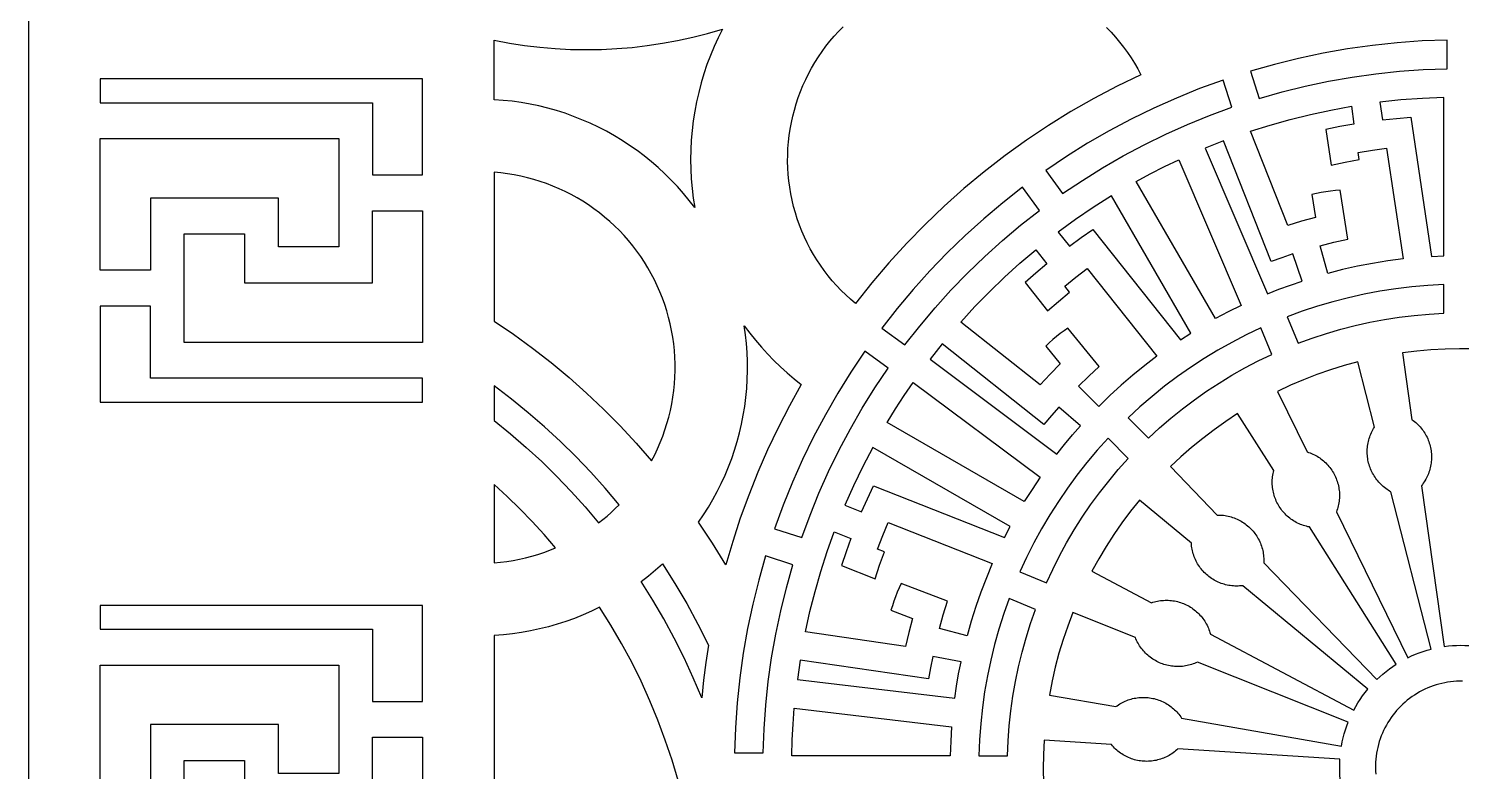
# Model space of a CAD drawing. Header units: millimetres. Extents: x 18407 to 19207, y 1 to 1601.
# Drawn here: x 18407.2 to 18807.2, y 800.3 to 1007.6 of the extents above; entities that cross this region are included whole.
import ezdxf

# ---------------------------------------------------------------- set-up
doc = ezdxf.new("R2010")
doc.units = ezdxf.units.MM
doc.layers.get('0').update_dxf_attribs({"color": 1, "true_color": 0xff0000})

msp = doc.modelspace()

# ---------------------------------------------------------------- linework, layer by layer
for points in [[(18407.23, 1.46), (19207.23, 1.46), (19207.23, 1601.46), (18407.23, 1601.46)], [(18427.23, 986.9), (18503.25, 986.9), (18503.25, 966.76), (18517.23, 966.76), (18517.23, 993.56), (18427.23, 993.56)], [(18427.23, 940.14), (18427.23, 976.88), (18493.79, 976.88), (18493.79, 946.62), (18476.96, 946.62), (18476.96, 960.29), (18441.21, 960.29), (18441.21, 940.14)], [(18517.23, 956.73), (18517.23, 920), (18450.67, 920), (18450.67, 950.26), (18467.5, 950.26), (18467.5, 936.59), (18503.25, 936.59), (18503.25, 956.73)], [(18517.23, 909.97), (18441.21, 909.97), (18441.21, 930.12), (18427.23, 930.12), (18427.23, 903.32), (18517.23, 903.32)], [(18427.23, 839.93), (18503.25, 839.93), (18503.25, 819.78), (18517.23, 819.78), (18517.23, 846.58), (18427.23, 846.58)], [(18427.23, 793.17), (18427.23, 829.9), (18493.79, 829.9), (18493.79, 799.64), (18476.96, 799.64), (18476.96, 813.31), (18441.21, 813.31), (18441.21, 793.17)], [(18517.23, 809.76), (18517.23, 773.02), (18450.67, 773.02), (18450.67, 803.29), (18467.5, 803.29), (18467.5, 789.61), (18503.25, 789.61), (18503.25, 809.76)]]:
    msp.add_lwpolyline(points, close=True)
for points in [[(18638.06, 930.83), (18636.68, 932.01), (18635.34, 933.24), (18634.05, 934.51), (18632.8, 935.83), (18631.6, 937.19), (18630.45, 938.59), (18629.35, 940.03), (18628.29, 941.51), (18627.29, 943.02), (18626.34, 944.57), (18625.45, 946.15), (18624.61, 947.76), (18623.83, 949.4), (18623.11, 951.07), (18622.44, 952.75), (18621.84, 954.46), (18621.29, 956.2), (18620.81, 957.94), (18620.38, 959.71), (18620.02, 961.49), (18619.72, 963.28), (18619.48, 965.08), (18619.31, 966.88), (18619.19, 968.69), (18619.14, 970.51), (18619.16, 972.32), (18619.23, 974.14), (18619.37, 975.95), (18619.58, 977.75), (18619.84, 979.55), (18620.17, 981.33), (18620.56, 983.1), (18621.01, 984.86), (18621.52, 986.6), (18622.1, 988.32), (18622.73, 990.03), (18623.42, 991.7), (18624.17, 993.36), (18624.97, 994.98), (18625.83, 996.58), (18626.75, 998.15), (18627.72, 999.68), (18628.75, 1001.18), (18629.82, 1002.64), (18630.95, 1004.07), (18632.12, 1005.45), (18633.34, 1006.79), (18634.61, 1008.09)], [(18537.23, 1004.34), (18541.45, 1003.54), (18545.7, 1002.89), (18549.96, 1002.38), (18554.24, 1002.01), (18558.53, 1001.79), (18562.83, 1001.71), (18567.12, 1001.78), (18571.41, 1001.99), (18575.69, 1002.34), (18579.96, 1002.84), (18584.2, 1003.48), (18588.43, 1004.26), (18592.62, 1005.18), (18596.78, 1006.24), (18600.91, 1007.45)], [(18537.23, 987.74), (18537.23, 1004.34)], [(18600.91, 1007.45), (18599.71, 1005.03), (18598.59, 1002.57), (18597.56, 1000.07), (18596.61, 997.54), (18595.75, 994.98), (18594.98, 992.4), (18594.3, 989.78), (18593.7, 987.15), (18593.2, 984.5), (18592.78, 981.83), (18592.46, 979.15), (18592.23, 976.46), (18592.09, 973.76), (18592.04, 971.06), (18592.09, 968.36), (18592.22, 965.66), (18592.45, 962.97), (18592.77, 960.29), (18593.18, 957.62)], [(18708.19, 1007.88), (18709.45, 1006.58), (18710.67, 1005.23), (18711.83, 1003.84), (18712.95, 1002.41), (18714.02, 1000.94), (18715.03, 999.43), (18716, 997.89), (18716.9, 996.32), (18717.76, 994.72)], [(18803.23, 1004.39), (18796.27, 1004.13), (18789.31, 1003.64), (18782.38, 1002.9), (18775.48, 1001.93), (18768.62, 1000.72), (18761.8, 999.28), (18755.03, 997.6), (18748.33, 995.69)], [(18803.23, 996.39), (18803.23, 1004.39)], [(18750.8, 988.08), (18757.2, 989.9), (18763.66, 991.5), (18770.18, 992.87), (18776.73, 994.03), (18783.32, 994.96), (18789.94, 995.66), (18796.58, 996.14), (18803.23, 996.39)], [(18717.76, 994.72), (18711.12, 991.51), (18704.61, 988.07), (18698.21, 984.41), (18691.95, 980.53), (18685.83, 976.44), (18679.85, 972.13), (18674.02, 967.62), (18668.35, 962.92), (18662.85, 958.02), (18657.52, 952.93), (18652.37, 947.66), (18647.41, 942.21), (18642.64, 936.6), (18638.06, 930.83)], [(18740.72, 993.22), (18734.17, 990.82), (18727.72, 988.2), (18721.35, 985.36), (18715.09, 982.31), (18708.93, 979.04), (18702.89, 975.56), (18696.98, 971.87), (18691.19, 967.98)], [(18743.19, 985.61), (18740.72, 993.22)], [(18748.33, 995.69), (18750.8, 988.08)], [(18802.32, 988.36), (18796.34, 988.11), (18790.38, 987.67), (18784.44, 987.03)], [(18802.36, 944.12), (18802.32, 988.36)], [(18593.18, 957.62), (18591.64, 959.62), (18590.04, 961.57), (18588.37, 963.46), (18586.64, 965.29), (18584.84, 967.07), (18582.99, 968.78), (18581.08, 970.43), (18579.12, 972.02), (18577.1, 973.54), (18575.03, 974.99), (18572.92, 976.37), (18570.76, 977.67), (18568.56, 978.91), (18566.32, 980.07), (18564.04, 981.15), (18561.72, 982.15), (18559.37, 983.08), (18557, 983.93), (18554.59, 984.69), (18552.16, 985.38), (18549.71, 985.98), (18547.24, 986.5), (18544.76, 986.93), (18542.26, 987.29), (18539.75, 987.55), (18537.23, 987.74)], [(18695.89, 961.51), (18701.42, 965.22), (18707.07, 968.73), (18712.84, 972.06), (18718.72, 975.18), (18724.7, 978.1), (18730.78, 980.81), (18736.94, 983.32), (18743.19, 985.61)], [(18748.33, 978.91), (18753.88, 980.65), (18759.47, 982.23), (18765.12, 983.62), (18770.8, 984.85), (18776.52, 985.89)], [(18776.52, 985.89), (18777.26, 980.94)], [(18784.44, 987.03), (18785.18, 982.09)], [(18777.26, 980.94), (18773.32, 980.24), (18769.39, 979.45)], [(18785.18, 982.09), (18789.16, 982.53), (18793.15, 982.88)], [(18793.15, 982.88), (18798.93, 943.97)], [(18740.79, 976.22), (18735.68, 974.2)], [(18754.14, 942.55), (18740.79, 976.22)], [(18758.75, 952.62), (18748.33, 978.91)], [(18769.39, 979.45), (18770.87, 969.49)], [(18735.68, 974.2), (18753.11, 933.55)], [(18778.44, 973.03), (18782.39, 973.65), (18786.35, 974.17)], [(18778.74, 971), (18778.44, 973.03)], [(18786.35, 974.17), (18790.95, 943.27)], [(18716.43, 964.9), (18720.36, 967.02), (18724.33, 969.05), (18728.36, 970.98)], [(18728.36, 970.98), (18745.8, 930.31)], [(18770.87, 969.49), (18774.8, 970.29), (18778.74, 971)], [(18537.23, 967.47), (18537.23, 925.96)], [(18581.15, 886.97), (18582.02, 888.63), (18582.82, 890.32), (18583.57, 892.05), (18584.26, 893.79), (18584.89, 895.56), (18585.45, 897.35), (18585.96, 899.15), (18586.4, 900.97), (18586.78, 902.81), (18587.1, 904.66), (18587.35, 906.52), (18587.54, 908.38), (18587.66, 910.26), (18587.73, 912.13), (18587.72, 914.01), (18587.65, 915.88), (18587.52, 917.75), (18587.33, 919.62), (18587.07, 921.48), (18586.74, 923.32), (18586.36, 925.16), (18585.91, 926.98), (18585.39, 928.78), (18584.82, 930.57), (18584.19, 932.33), (18583.49, 934.08), (18582.74, 935.79), (18581.92, 937.49), (18581.06, 939.15), (18580.13, 940.78), (18579.15, 942.38), (18578.11, 943.94), (18577.02, 945.47), (18575.88, 946.96), (18574.69, 948.4), (18573.45, 949.81), (18572.16, 951.18), (18570.83, 952.49), (18569.45, 953.77), (18568.03, 954.99), (18566.57, 956.16), (18565.06, 957.29), (18563.52, 958.36), (18561.95, 959.38), (18560.34, 960.34), (18558.7, 961.25), (18557.03, 962.1), (18555.33, 962.89), (18553.6, 963.63), (18551.85, 964.3), (18550.08, 964.92), (18548.29, 965.47), (18546.48, 965.96), (18544.65, 966.39), (18542.81, 966.76), (18540.96, 967.06), (18539.1, 967.3), (18537.23, 967.47)], [(18691.19, 967.98), (18695.89, 961.51)], [(18738.58, 926.62), (18716.43, 964.9)], [(18684.72, 963.28), (18679.23, 958.98), (18673.9, 954.49), (18668.72, 949.82), (18663.71, 944.98), (18658.87, 939.97), (18654.2, 934.79), (18649.71, 929.46), (18645.41, 923.98)], [(18689.42, 956.81), (18684.72, 963.28)], [(18709.52, 960.87), (18704.48, 957.66), (18699.54, 954.3), (18694.71, 950.78)], [(18731.68, 922.57), (18709.52, 960.87)], [(18773.39, 962.49), (18772.05, 962.38), (18770.73, 962.23), (18769.41, 962.04), (18768.09, 961.81), (18766.78, 961.54), (18765.48, 961.24)], [(18765.48, 961.24), (18766.49, 954.89)], [(18775.55, 948.84), (18773.39, 962.49)], [(18651.88, 919.27), (18656, 924.51), (18660.28, 929.6), (18664.74, 934.54), (18669.37, 939.32), (18674.16, 943.95), (18679.1, 948.41), (18684.19, 952.7), (18689.42, 956.81)], [(18766.49, 954.89), (18762.61, 953.81), (18758.75, 952.62)], [(18694.71, 950.78), (18697.82, 946.86)], [(18697.82, 946.86), (18701.05, 949.23), (18704.32, 951.53)], [(18704.32, 951.53), (18728.79, 920.72)], [(18767.82, 946.96), (18771.67, 947.95), (18775.55, 948.84)], [(18667.5, 925.68), (18671.43, 929.97), (18675.49, 934.13), (18679.68, 938.16), (18683.99, 942.06), (18688.42, 945.83)], [(18688.42, 945.83), (18691.53, 941.91)], [(18760.15, 944.67), (18757.13, 943.64), (18754.14, 942.55)], [(18762.82, 937.12), (18760.15, 944.67)], [(18769.91, 939.24), (18767.82, 946.96)], [(18798.93, 943.97), (18802.36, 944.12)], [(18691.53, 941.91), (18688.47, 939.33), (18685.47, 936.69)], [(18696.51, 935.65), (18699.63, 938.16), (18702.8, 940.59)], [(18702.8, 940.59), (18722.22, 916.13)], [(18790.95, 943.27), (18786.7, 942.72), (18782.46, 942.04), (18778.25, 941.23), (18774.07, 940.3), (18769.91, 939.24)], [(18685.47, 936.69), (18691.73, 928.8)], [(18753.11, 933.55), (18756.32, 934.82), (18759.56, 936.01), (18762.82, 937.12)], [(18802.37, 936.12), (18797.88, 935.88), (18793.41, 935.5), (18788.95, 934.96), (18784.51, 934.28), (18780.1, 933.45), (18775.71, 932.47), (18771.36, 931.35), (18767.06, 930.08), (18762.79, 928.67), (18758.58, 927.12)], [(18802.37, 928.11), (18802.37, 936.12)], [(18691.73, 928.8), (18694.73, 931.45), (18697.79, 934.04)], [(18697.79, 934.04), (18696.51, 935.65)], [(18745.8, 930.31), (18742.16, 928.51), (18738.58, 926.62)], [(18761.65, 919.73), (18765.57, 921.16), (18769.54, 922.47), (18773.54, 923.65), (18777.59, 924.69), (18781.66, 925.6), (18785.77, 926.38), (18789.9, 927.02), (18794.04, 927.52), (18798.2, 927.88), (18802.37, 928.11)], [(18537.23, 925.96), (18542.63, 922.26), (18547.91, 918.39), (18553.07, 914.36), (18558.1, 910.16), (18562.99, 905.82), (18567.75, 901.32), (18572.37, 896.67), (18576.84, 891.89), (18581.15, 886.97)], [(18594.27, 869.81), (18595.68, 871.89), (18597.02, 874.01), (18598.29, 876.17), (18599.49, 878.38), (18600.61, 880.62), (18601.65, 882.9), (18602.62, 885.22), (18603.51, 887.56), (18604.32, 889.93), (18605.05, 892.33), (18605.7, 894.76), (18606.27, 897.2), (18606.76, 899.66), (18607.17, 902.14), (18607.49, 904.62), (18607.72, 907.12), (18607.88, 909.62), (18607.95, 912.13), (18607.93, 914.64), (18607.84, 917.15), (18607.65, 919.65), (18607.39, 922.14), (18607.04, 924.63)], [(18607.04, 924.63), (18608.56, 922.59), (18610.15, 920.59), (18611.81, 918.65), (18613.52, 916.77), (18615.3, 914.94), (18617.13, 913.17), (18619.02, 911.45), (18620.96, 909.8), (18622.95, 908.22)], [(18689.67, 908.13), (18667.5, 925.68)], [(18751.21, 924.01), (18747.15, 922.07), (18743.17, 920), (18739.25, 917.8), (18735.41, 915.47), (18731.65, 913.02), (18727.98, 910.44), (18724.39, 907.73), (18720.9, 904.91), (18717.5, 901.98), (18714.2, 898.93)], [(18754.28, 916.61), (18751.21, 924.01)], [(18758.58, 927.12), (18761.65, 919.73)], [(18645.41, 923.98), (18651.88, 919.27)], [(18697.41, 923.99), (18696.31, 923.23), (18695.24, 922.44), (18694.19, 921.61), (18693.16, 920.76), (18692.16, 919.87), (18691.19, 918.96)], [(18706.1, 913.25), (18697.41, 923.99)], [(18728.79, 920.72), (18731.68, 922.57)], [(18640.71, 917.5), (18636.82, 911.72), (18633.14, 905.8), (18629.66, 899.76), (18626.39, 893.61), (18623.33, 887.34), (18620.49, 880.98), (18617.87, 874.52), (18615.47, 867.97)], [(18647.18, 912.8), (18640.71, 917.5)], [(18662.31, 919.59), (18658.9, 915.28)], [(18690.71, 897.1), (18662.31, 919.59)], [(18691.19, 918.96), (18695.23, 913.96)], [(18722.22, 916.13), (18718.82, 913.53), (18715.49, 910.82), (18712.25, 908.02), (18709.09, 905.12), (18706.02, 902.13)], [(18719.86, 893.28), (18722.93, 896.11), (18726.1, 898.84), (18729.35, 901.46), (18732.69, 903.97), (18736.1, 906.37), (18739.6, 908.65), (18743.17, 910.83), (18746.81, 912.88), (18750.51, 914.81), (18754.28, 916.61)], [(18814.69, 917.97), (18810.7, 918.16), (18806.71, 918.21), (18802.72, 918.12), (18798.74, 917.9), (18794.76, 917.54), (18790.8, 917.05)], [(18790.8, 917.05), (18793.45, 898.41)], [(18623.08, 865.5), (18625.38, 871.75), (18627.88, 877.92), (18630.59, 883.99), (18633.51, 889.97), (18636.64, 895.85), (18639.96, 901.62), (18643.48, 907.27), (18647.18, 912.8)], [(18658.9, 915.28), (18694.32, 888.79)], [(18695.23, 913.96), (18692.41, 911.08), (18689.67, 908.13)], [(18700.35, 907.76), (18703.19, 910.55), (18706.1, 913.25)], [(18778.32, 914.57), (18774.47, 913.52), (18770.66, 912.33), (18766.89, 911.02), (18763.17, 909.57), (18759.5, 908.01), (18755.89, 906.31)], [(18782.98, 896.34), (18778.32, 914.57)], [(18622.95, 908.22), (18619.62, 902.24), (18616.48, 896.17), (18613.54, 889.99), (18610.8, 883.73), (18608.26, 877.38), (18605.92, 870.95), (18603.79, 864.45), (18601.88, 857.89)], [(18646.88, 897.6), (18649.22, 901.4), (18651.65, 905.15), (18654.17, 908.83)], [(18654.17, 908.83), (18689.6, 882.33)], [(18537.23, 907.83), (18537.23, 898.2)], [(18572.07, 874.66), (18568.18, 879.27), (18564.15, 883.75), (18559.98, 888.1), (18555.68, 892.32), (18551.25, 896.41), (18546.69, 900.36), (18542.02, 904.17), (18537.23, 907.83)], [(18706.02, 902.13), (18700.35, 907.76)], [(18755.89, 906.31), (18764.17, 889.41)], [(18694.86, 901.94), (18692.76, 899.54), (18690.71, 897.1)], [(18700.94, 896.74), (18694.86, 901.94)], [(18744.78, 900.1), (18741.45, 897.91), (18738.19, 895.6), (18735.01, 893.19), (18731.92, 890.67), (18728.92, 888.04), (18726, 885.32)], [(18754.85, 884.2), (18744.78, 900.1)], [(18537.23, 898.2), (18541.76, 894.51), (18546.17, 890.68), (18550.47, 886.72), (18554.63, 882.63), (18558.67, 878.4), (18562.57, 874.06), (18566.33, 869.59)], [(18685.2, 875.53), (18646.88, 897.6)], [(18694.32, 888.79), (18696.46, 891.5), (18698.67, 894.15), (18700.94, 896.74)], [(18714.2, 898.93), (18719.86, 893.28)], [(18787.59, 878.28), (18787.21, 878.5), (18786.84, 878.73), (18786.48, 878.97), (18786.12, 879.22), (18785.78, 879.48), (18785.44, 879.76), (18785.11, 880.05), (18784.8, 880.35), (18784.49, 880.66), (18784.19, 880.98), (18783.91, 881.31), (18783.64, 881.64), (18783.37, 881.99), (18783.13, 882.35), (18782.89, 882.71), (18782.66, 883.09), (18782.45, 883.47), (18782.25, 883.86), (18782.07, 884.25), (18781.9, 884.65), (18781.74, 885.06), (18781.6, 885.47), (18781.47, 885.88), (18781.35, 886.3), (18781.25, 886.73), (18781.16, 887.16), (18781.09, 887.59), (18781.04, 888.02), (18780.99, 888.45), (18780.97, 888.89), (18780.96, 889.32), (18780.96, 889.76), (18780.98, 890.19), (18781.01, 890.63), (18781.06, 891.06), (18781.12, 891.49), (18781.2, 891.92), (18781.29, 892.34), (18781.39, 892.77), (18781.52, 893.19), (18781.65, 893.6), (18781.8, 894.01), (18781.96, 894.41), (18782.14, 894.81), (18782.33, 895.2), (18782.53, 895.59), (18782.75, 895.97), (18782.98, 896.34)], [(18793.45, 898.41), (18793.81, 898.16), (18794.15, 897.89), (18794.49, 897.61), (18794.81, 897.32), (18795.13, 897.02), (18795.43, 896.71), (18795.72, 896.39), (18796.01, 896.06), (18796.28, 895.72), (18796.54, 895.37), (18796.79, 895.01), (18797.02, 894.64), (18797.24, 894.27), (18797.45, 893.89), (18797.65, 893.5), (18797.83, 893.1), (18798, 892.7), (18798.15, 892.29), (18798.29, 891.88), (18798.42, 891.46), (18798.53, 891.04), (18798.63, 890.62), (18798.72, 890.19), (18798.78, 889.76), (18798.84, 889.33), (18798.88, 888.89), (18798.9, 888.46), (18798.91, 888.02), (18798.9, 887.59), (18798.88, 887.15), (18798.85, 886.72), (18798.8, 886.29), (18798.73, 885.86), (18798.65, 885.43), (18798.56, 885), (18798.45, 884.58), (18798.33, 884.16), (18798.19, 883.75), (18798.04, 883.34), (18797.87, 882.94), (18797.69, 882.54), (18797.5, 882.15), (18797.29, 881.77), (18797.07, 881.39), (18796.84, 881.02), (18796.6, 880.66), (18796.34, 880.31), (18796.07, 879.97)], [(18708.58, 893.24), (18705.57, 889.9), (18702.68, 886.46), (18699.91, 882.93), (18697.25, 879.31), (18694.72, 875.6), (18692.31, 871.81), (18690.03, 867.94), (18687.88, 864), (18685.86, 859.99), (18683.98, 855.91)], [(18714.24, 887.58), (18708.58, 893.24)], [(18642.91, 890.66), (18640.14, 885.36), (18637.55, 879.98), (18635.13, 874.51)], [(18681.25, 868.57), (18642.91, 890.66)], [(18764.17, 889.41), (18764.58, 889.28), (18764.99, 889.13), (18765.4, 888.97), (18765.8, 888.79), (18766.19, 888.61), (18766.57, 888.4), (18766.95, 888.19), (18767.32, 887.96), (18767.69, 887.72), (18768.04, 887.47), (18768.39, 887.2), (18768.73, 886.93), (18769.05, 886.64), (18769.37, 886.34), (18769.68, 886.03), (18769.97, 885.71), (18770.26, 885.38), (18770.53, 885.04), (18770.79, 884.69), (18771.04, 884.34), (18771.28, 883.97), (18771.5, 883.6), (18771.71, 883.22), (18771.91, 882.83), (18772.1, 882.43), (18772.27, 882.03), (18772.42, 881.63), (18772.57, 881.22), (18772.7, 880.8), (18772.81, 880.38), (18772.91, 879.96), (18773, 879.53), (18773.07, 879.1), (18773.13, 878.67), (18773.17, 878.23), (18773.19, 877.8), (18773.21, 877.36), (18773.2, 876.93), (18773.19, 876.49), (18773.15, 876.06), (18773.1, 875.63), (18773.04, 875.19), (18772.96, 874.77), (18772.87, 874.34), (18772.77, 873.92), (18772.65, 873.5), (18772.51, 873.09), (18772.36, 872.68)], [(18691.37, 852.86), (18693.13, 856.64), (18695.01, 860.37), (18697.01, 864.04), (18699.13, 867.64), (18701.37, 871.16), (18703.73, 874.61), (18706.19, 877.99), (18708.77, 881.27), (18711.45, 884.47), (18714.24, 887.58)], [(18726, 885.32), (18739.1, 871.8)], [(18764.82, 868.46), (18764.39, 868.54), (18763.96, 868.65), (18763.54, 868.76), (18763.13, 868.89), (18762.72, 869.04), (18762.31, 869.2), (18761.91, 869.37), (18761.52, 869.55), (18761.13, 869.75), (18760.75, 869.97), (18760.38, 870.19), (18760.01, 870.43), (18759.66, 870.68), (18759.31, 870.94), (18758.97, 871.22), (18758.64, 871.5), (18758.32, 871.8), (18758.01, 872.11), (18757.72, 872.42), (18757.43, 872.75), (18757.15, 873.09), (18756.89, 873.44), (18756.64, 873.79), (18756.4, 874.16), (18756.17, 874.53), (18755.96, 874.91), (18755.76, 875.29), (18755.57, 875.69), (18755.4, 876.09), (18755.24, 876.49), (18755.09, 876.9), (18754.96, 877.32), (18754.84, 877.74), (18754.74, 878.16), (18754.65, 878.59), (18754.58, 879.02), (18754.52, 879.45), (18754.47, 879.88), (18754.44, 880.31), (18754.43, 880.75), (18754.43, 881.19), (18754.45, 881.62), (18754.48, 882.06), (18754.52, 882.49), (18754.58, 882.92), (18754.66, 883.35), (18754.74, 883.78), (18754.85, 884.2)], [(18554.36, 862.62), (18551.14, 866.36), (18547.81, 870), (18544.38, 873.54), (18540.85, 876.99), (18537.23, 880.34)], [(18537.23, 880.34), (18537.23, 858.46)], [(18689.6, 882.33), (18687.36, 878.96), (18685.2, 875.53)], [(18639.78, 872.68), (18641.39, 876.34), (18643.07, 879.98)], [(18643.07, 879.98), (18679.67, 865.53)], [(18798.82, 834.38), (18787.59, 878.28)], [(18796.07, 879.97), (18802.45, 835.1)], [(18566.33, 869.59), (18567.54, 870.54), (18568.71, 871.52), (18569.86, 872.54), (18570.98, 873.59), (18572.07, 874.66)], [(18635.13, 874.51), (18639.78, 872.68)], [(18717.36, 875.97), (18714.86, 872.86), (18712.48, 869.66), (18710.2, 866.38), (18708.04, 863.03), (18705.99, 859.6), (18704.07, 856.11)], [(18731.85, 863.96), (18717.36, 875.97)], [(18772.36, 872.68), (18792.29, 831.97)], [(18601.88, 857.89), (18598.17, 863.91), (18594.27, 869.81)], [(18644.25, 862.31), (18645.69, 866.04), (18647.22, 869.74)], [(18647.22, 869.74), (18676.28, 858.27)], [(18679.67, 865.53), (18681.25, 868.57)], [(18739.1, 871.8), (18739.53, 871.8), (18739.97, 871.79), (18740.4, 871.76), (18740.84, 871.72), (18741.27, 871.66), (18741.7, 871.58), (18742.12, 871.5), (18742.55, 871.4), (18742.97, 871.28), (18743.38, 871.15), (18743.79, 871), (18744.2, 870.84), (18744.6, 870.67), (18744.99, 870.49), (18745.38, 870.29), (18745.76, 870.07), (18746.13, 869.85), (18746.5, 869.61), (18746.85, 869.36), (18747.2, 869.1), (18747.54, 868.82), (18747.87, 868.54), (18748.19, 868.24), (18748.5, 867.93), (18748.79, 867.61), (18749.08, 867.29), (18749.36, 866.95), (18749.62, 866.6), (18749.87, 866.25), (18750.11, 865.88), (18750.34, 865.51), (18750.55, 865.13), (18750.75, 864.74), (18750.94, 864.35), (18751.11, 863.95), (18751.27, 863.55), (18751.42, 863.14), (18751.55, 862.72), (18751.67, 862.3), (18751.77, 861.88), (18751.86, 861.45), (18751.93, 861.02), (18751.99, 860.59), (18752.03, 860.16), (18752.06, 859.72), (18752.08, 859.29), (18752.08, 858.85), (18752.06, 858.42)], [(18789.06, 830.17), (18764.82, 868.46)], [(18615.47, 867.97), (18623.08, 865.5)], [(18624.11, 839.18), (18625.37, 844.85), (18626.81, 850.49), (18628.42, 856.07), (18630.2, 861.61), (18632.16, 867.08)], [(18632.16, 867.08), (18636.81, 865.25)], [(18636.81, 865.25), (18635.45, 861.48), (18634.17, 857.69)], [(18537.23, 858.46), (18538.99, 858.63), (18540.75, 858.85), (18542.5, 859.12), (18544.24, 859.46), (18545.96, 859.85), (18547.68, 860.29), (18549.37, 860.79), (18551.05, 861.35), (18552.72, 861.96), (18554.36, 862.62)], [(18613, 860.37), (18611.09, 853.66), (18609.42, 846.9), (18607.97, 840.08), (18606.76, 833.21), (18605.79, 826.31), (18605.06, 819.38), (18604.56, 812.43), (18604.3, 805.46)], [(18620.61, 857.89), (18613, 860.37)], [(18643.54, 853.99), (18644.81, 857.79), (18646.16, 861.56)], [(18646.16, 861.56), (18644.25, 862.31)], [(18746.19, 852.07), (18745.76, 852.02), (18745.32, 851.99), (18744.89, 851.97), (18744.45, 851.96), (18744.02, 851.97), (18743.58, 852), (18743.15, 852.04), (18742.71, 852.09), (18742.28, 852.16), (18741.86, 852.25), (18741.43, 852.35), (18741.01, 852.46), (18740.6, 852.59), (18740.18, 852.73), (18739.78, 852.89), (18739.38, 853.06), (18738.98, 853.24), (18738.59, 853.44), (18738.21, 853.65), (18737.84, 853.87), (18737.47, 854.11), (18737.11, 854.36), (18736.76, 854.62), (18736.42, 854.89), (18736.09, 855.17), (18735.77, 855.47), (18735.46, 855.77), (18735.16, 856.09), (18734.88, 856.42), (18734.6, 856.75), (18734.33, 857.1), (18734.08, 857.45), (18733.84, 857.81), (18733.61, 858.18), (18733.39, 858.56), (18733.19, 858.95), (18733, 859.34), (18732.82, 859.74), (18732.66, 860.14), (18732.51, 860.55), (18732.38, 860.97), (18732.26, 861.39), (18732.15, 861.81), (18732.06, 862.23), (18731.99, 862.66), (18731.92, 863.09), (18731.88, 863.53), (18731.85, 863.96)], [(18578.26, 853.26), (18580.29, 854.84), (18582.25, 856.5), (18584.16, 858.22)], [(18584.16, 858.22), (18587.66, 852.71), (18590.96, 847.08), (18594.08, 841.35), (18597, 835.51)], [(18612.31, 805.46), (18612.56, 812.11), (18613.03, 818.75), (18613.74, 825.37), (18614.67, 831.96), (18615.82, 838.52), (18617.19, 845.03), (18618.79, 851.49), (18620.61, 857.89)], [(18634.17, 857.69), (18643.54, 853.99)], [(18676.28, 858.27), (18674.63, 854.31), (18673.1, 850.3), (18671.7, 846.25), (18670.41, 842.16), (18669.25, 838.04)], [(18704.07, 856.11), (18720.7, 847.3)], [(18752.06, 858.42), (18783.59, 825.86)], [(18595.14, 820.76), (18592.77, 826.39), (18590.23, 831.95), (18587.5, 837.42), (18584.59, 842.8), (18581.51, 848.08), (18578.26, 853.26)], [(18650.85, 852.67), (18650.28, 851.46), (18649.75, 850.23), (18649.25, 848.99), (18648.79, 847.74), (18648.37, 846.48), (18647.99, 845.2)], [(18663.76, 847.71), (18650.85, 852.67)], [(18683.98, 855.91), (18691.37, 852.86)], [(18781.08, 823.15), (18746.19, 852.07)], [(18680.96, 848.5), (18679.47, 844.27), (18678.11, 839.98), (18676.9, 835.66), (18675.83, 831.3), (18674.91, 826.9), (18674.14, 822.48), (18673.51, 818.03), (18673.03, 813.56), (18672.7, 809.09), (18672.52, 804.6)], [(18688.36, 845.44), (18680.96, 848.5)], [(18720.7, 847.3), (18721.11, 847.44), (18721.53, 847.56), (18721.95, 847.67), (18722.38, 847.76), (18722.81, 847.84), (18723.24, 847.9), (18723.67, 847.95), (18724.1, 847.98), (18724.54, 848), (18724.97, 848.01), (18725.41, 848), (18725.84, 847.97), (18726.28, 847.93), (18726.71, 847.88), (18727.14, 847.81), (18727.57, 847.72), (18727.99, 847.62), (18728.41, 847.51), (18728.83, 847.38), (18729.24, 847.24), (18729.65, 847.08), (18730.05, 846.91), (18730.44, 846.73), (18730.83, 846.53), (18731.21, 846.32), (18731.59, 846.1), (18731.95, 845.86), (18732.31, 845.61), (18732.66, 845.35), (18733, 845.08), (18733.33, 844.79), (18733.65, 844.5), (18733.96, 844.19), (18734.26, 843.88), (18734.55, 843.55), (18734.83, 843.21), (18735.09, 842.87), (18735.34, 842.51), (18735.59, 842.15), (18735.81, 841.78), (18736.03, 841.4), (18736.23, 841.02), (18736.42, 840.63), (18736.6, 840.23), (18736.76, 839.82), (18736.91, 839.41), (18737.04, 839), (18737.16, 838.58)], [(18566.65, 846.04), (18564.35, 844.93), (18562.01, 843.9), (18559.64, 842.95), (18557.23, 842.09), (18554.8, 841.31), (18552.34, 840.61), (18549.86, 839.99), (18547.36, 839.46), (18544.85, 839.02), (18542.32, 838.66), (18539.78, 838.38), (18537.23, 838.2)], [(18588.54, 797.66), (18586.86, 803.33), (18584.98, 808.95), (18582.91, 814.5), (18580.66, 819.98), (18578.21, 825.38), (18575.59, 830.69), (18572.79, 835.9), (18569.8, 841.02), (18566.65, 846.04)], [(18647.99, 845.2), (18653.99, 842.89)], [(18661.52, 840.08), (18662.59, 843.91), (18663.76, 847.71)], [(18680.53, 804.61), (18680.7, 808.78), (18681.01, 812.95), (18681.45, 817.1), (18682.04, 821.23), (18682.76, 825.35), (18683.61, 829.44), (18684.6, 833.5), (18685.72, 837.52), (18686.98, 841.5), (18688.36, 845.44)], [(18698.73, 844.55), (18697.32, 840.82), (18696.04, 837.04), (18694.89, 833.22), (18693.87, 829.36), (18692.98, 825.47), (18692.23, 821.56)], [(18716.22, 837.61), (18698.73, 844.55)], [(18653.99, 842.89), (18652.99, 838.99), (18652.08, 835.06)], [(18669.25, 838.04), (18661.52, 840.08)], [(18537.23, 838.2), (18537.23, 707.16)], [(18652.08, 835.06), (18624.11, 839.18)], [(18733.54, 830.73), (18733.14, 830.55), (18732.74, 830.38), (18732.33, 830.23), (18731.92, 830.09), (18731.5, 829.97), (18731.08, 829.86), (18730.65, 829.76), (18730.23, 829.68), (18729.8, 829.61), (18729.36, 829.56), (18728.93, 829.53), (18728.49, 829.5), (18728.06, 829.5), (18727.62, 829.5), (18727.19, 829.53), (18726.75, 829.57), (18726.32, 829.62), (18725.89, 829.69), (18725.46, 829.77), (18725.04, 829.86), (18724.62, 829.98), (18724.2, 830.1), (18723.79, 830.24), (18723.38, 830.39), (18722.98, 830.56), (18722.58, 830.74), (18722.19, 830.94), (18721.81, 831.15), (18721.43, 831.37), (18721.07, 831.6), (18720.71, 831.85), (18720.36, 832.11), (18720.02, 832.38), (18719.68, 832.66), (18719.36, 832.95), (18719.05, 833.25), (18718.75, 833.57), (18718.46, 833.89), (18718.18, 834.23), (18717.91, 834.57), (18717.65, 834.92), (18717.41, 835.29), (18717.18, 835.65), (18716.96, 836.03), (18716.76, 836.42), (18716.56, 836.81), (18716.39, 837.2), (18716.22, 837.61)], [(18737.16, 838.58), (18777.21, 817.37)], [(18597, 835.51), (18596.27, 830.61), (18595.65, 825.69), (18595.14, 820.76)], [(18659.67, 832.29), (18659.05, 829.16), (18658.5, 826.03)], [(18667.54, 830.83), (18659.67, 832.29)], [(18792.29, 831.97), (18793.34, 832.47), (18794.41, 832.92), (18795.49, 833.34), (18796.59, 833.73), (18797.7, 834.07), (18798.82, 834.38)], [(18802.45, 835.1), (18803.6, 835.24), (18804.76, 835.35), (18805.92, 835.41), (18807.08, 835.44), (18808.24, 835.42), (18809.4, 835.37)], [(18622.66, 831.3), (18621.86, 825.87)], [(18658.5, 826.03), (18622.66, 831.3)], [(18665.78, 820.64), (18666.29, 824.05), (18666.87, 827.45), (18667.54, 830.83)], [(18775.66, 814), (18733.54, 830.73)], [(18783.59, 825.86), (18784.44, 826.66), (18785.32, 827.42), (18786.22, 828.16), (18787.14, 828.86), (18788.09, 829.53), (18789.06, 830.17)], [(18621.86, 825.87), (18665.78, 820.64)], [(18807.56, 825.43), (18806.73, 825.43), (18805.9, 825.4), (18805.07, 825.34), (18804.24, 825.25), (18803.41, 825.13), (18802.6, 824.98), (18801.78, 824.81), (18800.98, 824.61), (18800.18, 824.37), (18799.38, 824.12), (18798.6, 823.83), (18797.83, 823.52), (18797.07, 823.18), (18796.33, 822.81), (18795.59, 822.42), (18794.87, 822), (18794.16, 821.56), (18793.48, 821.1), (18792.8, 820.61), (18792.15, 820.09), (18791.51, 819.56), (18790.89, 819), (18790.29, 818.43), (18789.71, 817.83), (18789.16, 817.21), (18788.62, 816.57), (18788.11, 815.92), (18787.62, 815.25), (18787.15, 814.56), (18786.71, 813.85), (18786.29, 813.13), (18785.9, 812.4), (18785.53, 811.65), (18785.19, 810.89), (18784.88, 810.12), (18784.59, 809.34), (18784.33, 808.55), (18784.1, 807.75), (18783.89, 806.94), (18783.72, 806.13), (18783.57, 805.31), (18783.45, 804.49), (18783.36, 803.66), (18783.3, 802.83), (18783.26, 802), (18783.26, 801.17), (18783.28, 800.34), (18783.34, 799.5)], [(18692.23, 821.56), (18710.77, 818.32)], [(18710.77, 818.32), (18711.12, 818.57), (18711.48, 818.82), (18711.85, 819.05), (18712.22, 819.27), (18712.61, 819.48), (18713, 819.67), (18713.39, 819.85), (18713.8, 820.02), (18714.2, 820.17), (18714.62, 820.31), (18715.03, 820.44), (18715.46, 820.55), (18715.88, 820.64), (18716.31, 820.72), (18716.74, 820.79), (18717.17, 820.84), (18717.61, 820.88), (18718.04, 820.9), (18718.48, 820.9), (18718.91, 820.9), (18719.35, 820.87), (18719.78, 820.83), (18720.21, 820.78), (18720.64, 820.71), (18721.07, 820.63), (18721.5, 820.54), (18721.92, 820.42), (18722.33, 820.3), (18722.75, 820.16), (18723.15, 820), (18723.56, 819.84), (18723.95, 819.65), (18724.34, 819.46), (18724.72, 819.25), (18725.1, 819.03), (18725.47, 818.8), (18725.83, 818.55), (18726.18, 818.29), (18726.52, 818.02), (18726.85, 817.74), (18727.17, 817.45), (18727.48, 817.14), (18727.79, 816.83), (18728.08, 816.5), (18728.36, 816.17), (18728.62, 815.82), (18728.88, 815.47), (18729.12, 815.11)], [(18777.21, 817.37), (18777.77, 818.38), (18778.37, 819.38), (18779, 820.35), (18779.66, 821.31), (18780.35, 822.24), (18781.08, 823.15)], [(18620.29, 804.55), (18620.42, 809.01), (18620.65, 813.46), (18620.99, 817.91)], [(18620.99, 817.91), (18664.93, 812.68)], [(18664.93, 812.68), (18664.67, 808.64), (18664.52, 804.59)], [(18729.12, 815.11), (18773.76, 807.31)], [(18773.76, 807.31), (18773.98, 808.45), (18774.24, 809.58), (18774.54, 810.7), (18774.87, 811.82), (18775.25, 812.92), (18775.66, 814)], [(18690.72, 808.92), (18690.54, 804.93), (18690.49, 800.94), (18690.57, 796.95), (18690.8, 792.97), (18691.15, 788.99), (18691.65, 785.04)], [(18709.51, 807.72), (18690.72, 808.92)], [(18604.3, 805.46), (18612.31, 805.46)], [(18664.52, 804.59), (18620.29, 804.55)], [(18672.52, 804.6), (18680.53, 804.61)], [(18728.1, 806.53), (18727.78, 806.23), (18727.45, 805.95), (18727.11, 805.68), (18726.76, 805.42), (18726.4, 805.17), (18726.03, 804.94), (18725.66, 804.71), (18725.28, 804.5), (18724.89, 804.31), (18724.49, 804.12), (18724.09, 803.96), (18723.68, 803.8), (18723.27, 803.66), (18722.85, 803.53), (18722.43, 803.42), (18722.01, 803.32), (18721.58, 803.24), (18721.15, 803.17), (18720.72, 803.11), (18720.28, 803.08), (18719.85, 803.05), (18719.41, 803.04), (18718.98, 803.05), (18718.54, 803.07), (18718.11, 803.1), (18717.68, 803.15), (18717.25, 803.22), (18716.82, 803.3), (18716.39, 803.39), (18715.97, 803.5), (18715.55, 803.62), (18715.14, 803.76), (18714.73, 803.91), (18714.33, 804.08), (18713.93, 804.26), (18713.54, 804.45), (18713.16, 804.65), (18712.78, 804.87), (18712.41, 805.11), (18712.05, 805.35), (18711.7, 805.61), (18711.35, 805.87), (18711.02, 806.15), (18710.7, 806.45), (18710.38, 806.75), (18710.08, 807.06), (18709.79, 807.38), (18709.51, 807.72)], [(18773.33, 803.63), (18728.1, 806.53)], [(18773.6, 796.68), (18773.45, 797.83), (18773.35, 798.99), (18773.28, 800.15), (18773.26, 801.31), (18773.27, 802.47), (18773.33, 803.63)]]:
    msp.add_lwpolyline(points)

doc.saveas('drawing.dxf')
